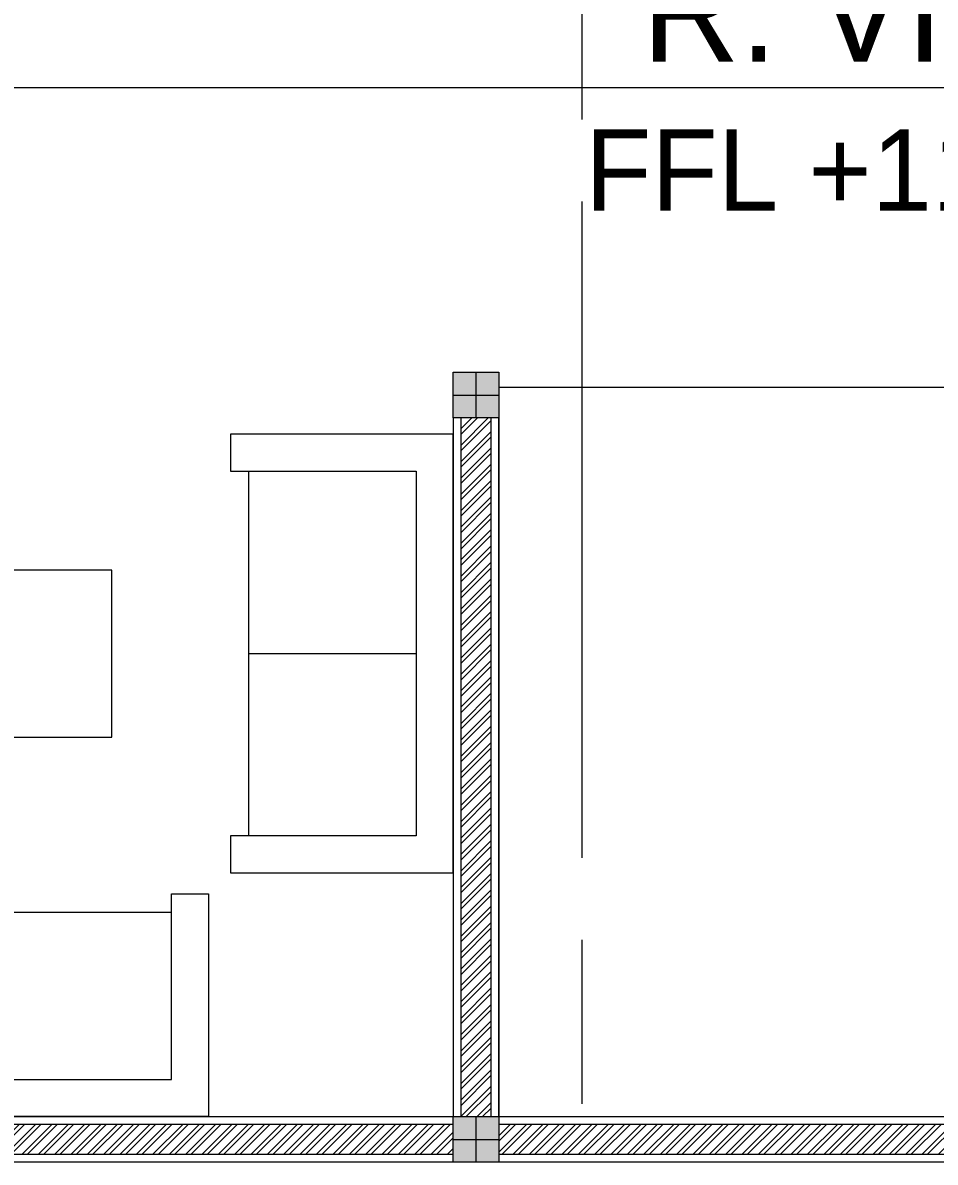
# Model space of a CAD drawing. Header units: millimetres. Extents: x -280308 to 6402717, y -14 to 2073074.
# Drawn here: x 16466 to 19470, y 560848 to 564598 of the extents above; entities that cross this region are included whole.
import ezdxf
from ezdxf.enums import TextEntityAlignment as Align

# ---------------------------------------------------------------- set-up
doc = ezdxf.new("R2010")
doc.units = ezdxf.units.MM
doc.linetypes.add('ACAD_ISO08W100', pattern=[36, 24, -3, 6, -3])
doc.linetypes.add('DASHED2', pattern=[0.375, 0.25, -0.125])
doc.layers.get('0').update_dxf_attribs({"lineweight": 0})
for name, color, linetype, lineweight in [('A-ALINE-1', 91, 'Continuous', 20), ('A-ALINE-3', 111, 'Continuous', 15), ('A-ALINE-6', 117, 'Continuous', 9), ('A-ANNOTATION', 144, 'Continuous', 0), ('A-FURN-EQPM', 177, 'Continuous', 0), ('A-Z22-T-Anno_Text', 152, 'Continuous', 9)]:
    doc.layers.add(name, color=color, linetype=linetype, lineweight=lineweight)
doc.layers.add('A-FILL-1', color=7, linetype='Continuous', lineweight=0, true_color=0x454545)
doc.layers.add('A-TEXT', color=254, linetype='Continuous')
doc.styles.add('Annotative', font='arial.ttf', dxfattribs={"height": 1.25})
doc.styles.get("Standard").update_dxf_attribs({"font": 'arial.ttf'})
doc.styles.add('TGF_A', font='arial.ttf')

# ---------------------------------------------------------------- blocks, each defined once
blk = doc.blocks.new('A$Ccf87384a')
blk.add_wipeout([(-75, 75), (75, 75), (75, -75), (-75, -75)])
blk.add_wipeout([(-75, -75), (-75, 75), (75, 75), (75, -75)])
at = {"layer": 'A-FILL-1', "ltscale": 0.25}
h = blk.add_hatch(color=256, dxfattribs=at)
h.dxf.hatch_style = 1
h.paths.add_polyline_path([(-75, -75), (-75, 75), (75, 75), (75, -75)])
at = {"layer": 'A-ALINE-1'}
blk.add_lwpolyline([(-75, -75), (-75, 75), (75, 75), (75, -75)], close=True, dxfattribs=at)
at = {"layer": 'A-FILL-1', "ltscale": 0.25}
for p, q in [((0, 75), (0, -75)), ((-75, 0), (75, 0))]:
    blk.add_line(p, q, dxfattribs=at)
blk = doc.blocks.new('A$Cf856f872')
at = {"layer": 'A-FILL-1', "ltscale": 0.25}
h = blk.add_hatch(dxfattribs=at)
h.set_pattern_fill('ANSI32', color=256, scale=4, angle=180)
h.set_pattern_definition([(225, (-254914.15, -230208.79), (26.9407684, -26.9407684), []), (225, (-254932.112, -230208.79), (26.9407684, -26.9407684), [])])
h.paths.add_polyline_path([(55197.8, -13722), (68247.8, -13722), (68247.8, -13822), (55197.8, -13822)])
at = {"layer": 'A-ALINE-3', "linetype": 'Continuous'}
blk.add_lwpolyline([(55197.8, -13722), (68247.8, -13722), (68247.8, -13822), (55197.8, -13822)], close=True, dxfattribs=at)
at = {"layer": 'A-ALINE-6'}
blk.add_lwpolyline([(55197.8, -13697), (68247.8, -13697), (68247.8, -13847), (55197.8, -13847)], close=True, dxfattribs=at)
at = {"ltscale": 0.25}
blk.add_blockref('A$Ccf87384a', (63972.8, -11322), dxfattribs=at)
at = {"layer": 'A-FILL-1', "ltscale": 0.25}
h = blk.add_hatch(dxfattribs=at)
h.set_pattern_fill('ANSI32', color=256, scale=4, angle=180)
h.set_pattern_definition([(225, (-187543.888, -296707.39), (26.9407684, -26.9407684), []), (225, (-187561.85, -296707.39), (26.9407684, -26.9407684), [])])
h.paths.add_polyline_path([(63922.8, -11397), (63922.8, -13697), (64022.8, -13697), (64022.8, -11397)])
at = {"layer": 'A-ALINE-3', "linetype": 'Continuous'}
blk.add_lwpolyline([(63922.8, -11397), (63922.8, -13697), (64022.8, -13697), (64022.8, -11397)], close=True, dxfattribs=at)
at = {"layer": 'A-ALINE-6'}
blk.add_lwpolyline([(63897.8, -11397), (63897.8, -13697), (64047.8, -13697), (64047.8, -11397)], close=True, dxfattribs=at)
at = {"ltscale": 0.25}
blk.add_blockref('A$Ccf87384a', (63972.8, -13772), dxfattribs=at)
blk = doc.blocks.new('A$Cf084c430')
at = {"color": 0, "linetype": 'ByBlock', "lineweight": -2}
for p, q in [((-733.3, 600), (-733.3, 722.2)), ((-733.3, 722.2), (0, 722.2)), ((0, 722.2), (0, -722.2)), ((-122.2, 600), (-733.3, 600)), ((-672.2, 600), (-672.2, -600)), ((-122.2, -600), (-122.2, 600)), ((-672.2, 0), (-122.2, 0)), ((-733.3, -722.2), (-733.3, -600)), ((-733.3, -600), (-122.2, -600)), ((0, -722.2), (-733.3, -722.2))]:
    blk.add_line(p, q, dxfattribs=at)
blk = doc.blocks.new('A$C3304e30a')
at = {"color": 0, "linetype": 'DASHED2', "lineweight": -2, "ltscale": 6}
blk.add_lwpolyline([(56100, -9550), (51900, -9550), (51900, -11950), (56100, -11950)], close=True, dxfattribs=at)
at = {"color": 0, "linetype": 'ByBlock', "lineweight": -2}
blk.add_lwpolyline([(49776.7, -10701.4), (50626.7, -10701.4), (50626.7, -10151.4), (49776.7, -10151.4)], close=True, dxfattribs=at)
at = {"color": 0, "linetype": 'ByBlock', "lineweight": -2, "xscale": -1, "rotation": 180}
blk.add_blockref('A$Cf084c430', (51750, -10425.9), dxfattribs=at)
at = {"color": 0, "linetype": 'ByBlock', "lineweight": -2, "rotation": 270}
blk.add_blockref('A$Cf084c430', (50222.2, -11950), dxfattribs=at)
blk = doc.blocks.new('*U552')
at = {"layer": 'A-ANNOTATION', "linetype": 'ACAD_ISO08W100', "ltscale": 0.25}
blk.add_lwpolyline([(0, -5), (0, -90.561)], dxfattribs=at)
at = {"layer": 'A-TEXT'}
blk.add_attdef('N', text='', height=0.9, dxfattribs=at).set_placement((0, 2.75), align=Align.MIDDLE_CENTER)
blk = doc.blocks.new('A$Cf37525da')
at = {"color": 124, "xscale": -360.0000000000001, "yscale": 360.0000000000001, "zscale": 360.0000000000001, "rotation": 180}
blk.add_blockref('*U552', (-4000, -25932.8), dxfattribs=at)
blk = doc.blocks.new('*U540')
at = {"lineweight": -2}
blk.add_line((19.23314, 0), (14.55073, 0), dxfattribs=at)
at = {"color": 7, "lineweight": -2, "style": 'TGF_A', "flags": 8}
for tag, height, p in [('NOTE1', 0.0625, (0, 0.3375)), ('DET', 0.09375, (0, 0.09612)), ('SHT', 0.075, (0, -0.10211)), ('NOTE2', 0.0625, (0, -0.39942))]:
    blk.add_attdef(tag, text='', height=height, dxfattribs=at).set_placement(p, align=Align.MIDDLE)
blk = doc.blocks.new('A$Cba193409')
at = {"layer": 'A-Z22-T-Anno_Text', "color": 7, "xscale": 4266.666666600002, "yscale": 4266.666666600002, "zscale": 4266.666666600002}
blk.add_blockref('*U540', (-74879.7, -8888.9), dxfattribs=at)
blk = doc.blocks.new('4')
at = {"ltscale": 0.25}
blk.add_blockref('A$Cf856f872', (-46014.9, 574695.2), dxfattribs=at)
blk.add_blockref('A$Cf37525da', (22307.9, 573023.3), dxfattribs=at)
at = {"layer": 'A-FURN-EQPM', "color": 0, "linetype": 'ByBlock', "lineweight": -2, "ltscale": 0.25}
blk.add_blockref('A$Cba193409', (22557.9, 573273.3), dxfattribs=at)
at = {"layer": 'A-FURN-EQPM', "ltscale": 0.25}
blk.add_blockref('A$C3304e30a', (-33867.1, 572948.3), dxfattribs=at)
at = {"layer": 'A-TEXT', "ltscale": 0.25, "insert": (16669.6, 564804.1), "char_height": 267.3, "attachment_point": 1, "style": 'Annotative'}
blk.add_mtext_dynamic_manual_height_columns('\\pxqc;{\\fCentury Gothic|b0|i0|c0|p34;\\H1.25x;R. VIP 6\\P\\H0.8x;FFL +11.700}', width=5332.382, gutter_width=1670.6, heights=[0], dxfattribs=at)

msp = doc.modelspace()

# ---------------------------------------------------------------- block references
msp.add_blockref('4', (0, 0))

doc.saveas('drawing.dxf')
